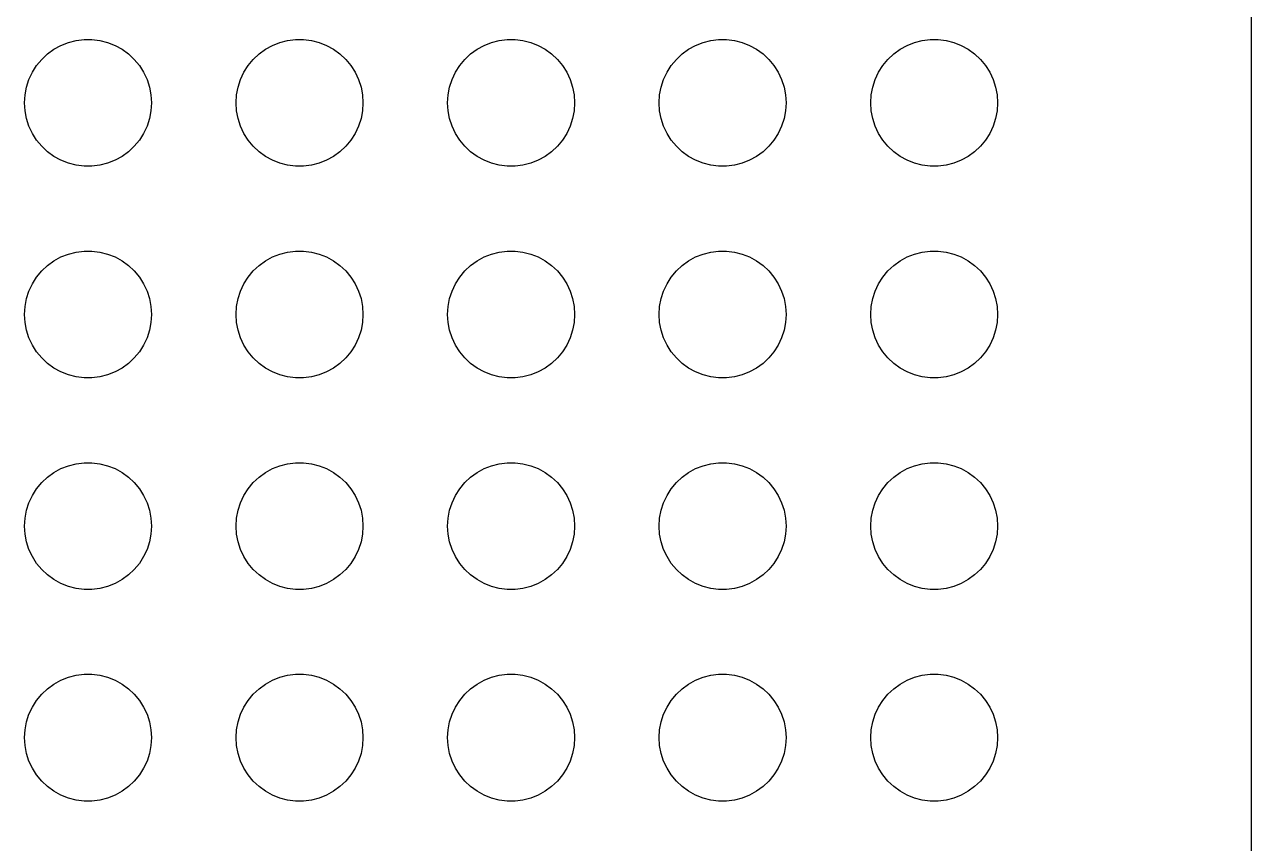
# Model space of a CAD drawing. Header units: metres. Extents: x -11 to 11, y -31 to 26.
# Drawn here: x -0.6 to 11, y -3 to 4.74 of the extents above; entities that cross this region are included whole.
import ezdxf

# ---------------------------------------------------------------- set-up
doc = ezdxf.new("R2010")
doc.units = ezdxf.units.M

msp = doc.modelspace()

# ---------------------------------------------------------------- linework, layer by layer
for p, q in [((11, -25), (11, 25)), ((-0.321487, 4.50659), (-0.255463, 4.54289)), ((-0.255463, 4.54289), (-0.18541, 4.57063)), ((-0.18541, 4.57063), (-0.112427, 4.58937)), ((-0.112427, 4.58937), (-0.037674, 4.59882)), ((-0.037674, 4.59882), (0.037674, 4.59882)), ((0.037674, 4.59882), (0.112427, 4.58937)), ((0.112427, 4.58937), (0.18541, 4.57063)), ((0.18541, 4.57063), (0.255463, 4.54289)), ((0.255463, 4.54289), (0.321487, 4.50659)), ((1.6785, 4.50659), (1.74452, 4.54289)), ((1.74452, 4.54289), (1.81458, 4.57063)), ((1.81458, 4.57063), (1.88756, 4.58937)), ((1.88756, 4.58937), (1.96231, 4.59882)), ((1.96231, 4.59882), (2.03767, 4.59882)), ((2.03767, 4.59882), (2.11243, 4.58937)), ((2.11243, 4.58937), (2.18541, 4.57063)), ((2.18541, 4.57063), (2.25546, 4.54289)), ((2.25546, 4.54289), (2.32149, 4.50659)), ((3.6785, 4.50659), (3.74452, 4.54289)), ((3.74452, 4.54289), (3.81458, 4.57063)), ((3.81458, 4.57063), (3.88756, 4.58937)), ((3.88756, 4.58937), (3.96231, 4.59882)), ((3.96231, 4.59882), (4.03767, 4.59882)), ((4.03767, 4.59882), (4.11243, 4.58937)), ((4.11243, 4.58937), (4.18541, 4.57063)), ((4.18541, 4.57063), (4.25546, 4.54289)), ((4.25546, 4.54289), (4.32149, 4.50659)), ((5.6785, 4.50659), (5.74452, 4.54289)), ((5.74452, 4.54289), (5.81458, 4.57063)), ((5.81458, 4.57063), (5.88756, 4.58937)), ((5.88756, 4.58937), (5.96231, 4.59882)), ((5.96231, 4.59882), (6.03767, 4.59882)), ((6.03767, 4.59882), (6.11243, 4.58937)), ((6.11243, 4.58937), (6.18541, 4.57063)), ((6.18541, 4.57063), (6.25546, 4.54289)), ((6.25546, 4.54289), (6.32149, 4.50659)), ((7.6785, 4.50659), (7.74452, 4.54289)), ((7.74452, 4.54289), (7.81458, 4.57063)), ((7.81458, 4.57063), (7.88756, 4.58937)), ((7.88756, 4.58937), (7.96231, 4.59882)), ((7.96231, 4.59882), (8.03767, 4.59882)), ((8.03767, 4.59882), (8.11243, 4.58937)), ((8.11243, 4.58937), (8.18541, 4.57063)), ((8.18541, 4.57063), (8.25546, 4.54289)), ((8.25546, 4.54289), (8.32149, 4.50659)), ((-0.485397, 4.35266), (-0.437378, 4.41072)), ((-0.437378, 4.41072), (-0.382446, 4.4623)), ((-0.382446, 4.4623), (-0.321487, 4.50659)), ((0.321487, 4.50659), (0.382446, 4.4623)), ((0.382446, 4.4623), (0.437378, 4.41072)), ((0.437378, 4.41072), (0.485397, 4.35266)), ((1.51459, 4.35266), (1.56261, 4.41072)), ((1.56261, 4.41072), (1.61754, 4.4623)), ((1.61754, 4.4623), (1.6785, 4.50659)), ((2.32149, 4.50659), (2.38245, 4.4623)), ((2.38245, 4.4623), (2.43738, 4.41072)), ((2.43738, 4.41072), (2.4854, 4.35266)), ((3.51459, 4.35266), (3.56261, 4.41072)), ((3.56261, 4.41072), (3.61754, 4.4623)), ((3.61754, 4.4623), (3.6785, 4.50659)), ((4.32149, 4.50659), (4.38245, 4.4623)), ((4.38245, 4.4623), (4.43738, 4.41072)), ((4.43738, 4.41072), (4.4854, 4.35266)), ((5.51459, 4.35266), (5.56261, 4.41072)), ((5.56261, 4.41072), (5.61754, 4.4623)), ((5.61754, 4.4623), (5.6785, 4.50659)), ((6.32149, 4.50659), (6.38245, 4.4623)), ((6.38245, 4.4623), (6.43738, 4.41072)), ((6.43738, 4.41072), (6.4854, 4.35266)), ((7.51459, 4.35266), (7.56261, 4.41072)), ((7.56261, 4.41072), (7.61754, 4.4623)), ((7.61754, 4.4623), (7.6785, 4.50659)), ((8.32149, 4.50659), (8.38245, 4.4623)), ((8.38245, 4.4623), (8.43738, 4.41072)), ((8.43738, 4.41072), (8.4854, 4.35266)), ((-0.525772, 4.28905), (-0.485397, 4.35266)), ((0.485397, 4.35266), (0.525772, 4.28905)), ((1.47421, 4.28905), (1.51459, 4.35266)), ((2.4854, 4.35266), (2.52577, 4.28905)), ((3.47421, 4.28905), (3.51459, 4.35266)), ((4.4854, 4.35266), (4.52577, 4.28905)), ((5.47421, 4.28905), (5.51459, 4.35266)), ((6.4854, 4.35266), (6.52577, 4.28905)), ((7.47421, 4.28905), (7.51459, 4.35266)), ((8.4854, 4.35266), (8.52577, 4.28905)), ((-0.581146, 4.1492), (-0.557861, 4.22087)), ((-0.557861, 4.22087), (-0.525772, 4.28905)), ((0.525772, 4.28905), (0.557861, 4.22087)), ((0.557861, 4.22087), (0.581146, 4.1492)), ((1.41884, 4.1492), (1.44212, 4.22087)), ((1.44212, 4.22087), (1.47421, 4.28905)), ((2.52577, 4.28905), (2.55786, 4.22087)), ((2.55786, 4.22087), (2.58115, 4.1492)), ((3.41884, 4.1492), (3.44212, 4.22087)), ((3.44212, 4.22087), (3.47421, 4.28905)), ((4.52577, 4.28905), (4.55786, 4.22087)), ((4.55786, 4.22087), (4.58115, 4.1492)), ((5.41884, 4.1492), (5.44212, 4.22087)), ((5.44212, 4.22087), (5.47421, 4.28905)), ((6.52577, 4.28905), (6.55786, 4.22087)), ((6.55786, 4.22087), (6.58115, 4.1492)), ((7.41884, 4.1492), (7.44212, 4.22087)), ((7.44212, 4.22087), (7.47421, 4.28905)), ((8.52577, 4.28905), (8.55786, 4.22087)), ((8.55786, 4.22087), (8.58115, 4.1492)), ((-0.599991, 4), (-0.595261, 4.0752)), ((-0.595261, 4.0752), (-0.581146, 4.1492)), ((0.581146, 4.1492), (0.595261, 4.0752)), ((0.595261, 4.0752), (0.599991, 4)), ((1.39999, 4), (1.40472, 4.0752)), ((1.40472, 4.0752), (1.41884, 4.1492)), ((2.58115, 4.1492), (2.59526, 4.0752)), ((2.59526, 4.0752), (2.59999, 4)), ((3.39999, 4), (3.40472, 4.0752)), ((3.40472, 4.0752), (3.41884, 4.1492)), ((4.58115, 4.1492), (4.59526, 4.0752)), ((4.59526, 4.0752), (4.59999, 4)), ((5.39999, 4), (5.40472, 4.0752)), ((5.40472, 4.0752), (5.41884, 4.1492)), ((6.58115, 4.1492), (6.59526, 4.0752)), ((6.59526, 4.0752), (6.59999, 4)), ((7.39999, 4), (7.40472, 4.0752)), ((7.40472, 4.0752), (7.41884, 4.1492)), ((8.58115, 4.1492), (8.59526, 4.0752)), ((8.59526, 4.0752), (8.59999, 4)), ((-0.595261, 3.92479), (-0.599991, 4)), ((0.599991, 4), (0.595261, 3.92479)), ((1.40472, 3.92479), (1.39999, 4)), ((2.59999, 4), (2.59526, 3.92479)), ((3.40472, 3.92479), (3.39999, 4)), ((4.59999, 4), (4.59526, 3.92479)), ((5.40472, 3.92479), (5.39999, 4)), ((6.59999, 4), (6.59526, 3.92479)), ((7.40472, 3.92479), (7.39999, 4)), ((8.59999, 4), (8.59526, 3.92479)), ((-0.581146, 3.85078), (-0.595261, 3.92479)), ((-0.557861, 3.77911), (-0.581146, 3.85078)), ((0.581146, 3.85078), (0.557861, 3.77911)), ((0.595261, 3.92479), (0.581146, 3.85078)), ((1.41884, 3.85078), (1.40472, 3.92479)), ((1.44212, 3.77911), (1.41884, 3.85078)), ((2.58115, 3.85078), (2.55786, 3.77911)), ((2.59526, 3.92479), (2.58115, 3.85078)), ((3.41884, 3.85078), (3.40472, 3.92479)), ((3.44212, 3.77911), (3.41884, 3.85078)), ((4.58115, 3.85078), (4.55786, 3.77911)), ((4.59526, 3.92479), (4.58115, 3.85078)), ((5.41884, 3.85078), (5.40472, 3.92479)), ((5.44212, 3.77911), (5.41884, 3.85078)), ((6.58115, 3.85078), (6.55786, 3.77911)), ((6.59526, 3.92479), (6.58115, 3.85078)), ((7.41884, 3.85078), (7.40472, 3.92479)), ((7.44212, 3.77911), (7.41884, 3.85078)), ((8.58115, 3.85078), (8.55786, 3.77911)), ((8.59526, 3.92479), (8.58115, 3.85078)), ((-0.525772, 3.71094), (-0.557861, 3.77911)), ((0.557861, 3.77911), (0.525772, 3.71094)), ((1.47421, 3.71094), (1.44212, 3.77911)), ((2.55786, 3.77911), (2.52577, 3.71094)), ((3.47421, 3.71094), (3.44212, 3.77911)), ((4.55786, 3.77911), (4.52577, 3.71094)), ((5.47421, 3.71094), (5.44212, 3.77911)), ((6.55786, 3.77911), (6.52577, 3.71094)), ((7.47421, 3.71094), (7.44212, 3.77911)), ((8.55786, 3.77911), (8.52577, 3.71094)), ((-0.485397, 3.64732), (-0.525772, 3.71094)), ((-0.437378, 3.58926), (-0.485397, 3.64732)), ((0.485397, 3.64732), (0.437378, 3.58926)), ((0.525772, 3.71094), (0.485397, 3.64732)), ((1.51459, 3.64732), (1.47421, 3.71094)), ((1.56261, 3.58926), (1.51459, 3.64732)), ((2.4854, 3.64732), (2.43738, 3.58926)), ((2.52577, 3.71094), (2.4854, 3.64732)), ((3.51459, 3.64732), (3.47421, 3.71094)), ((3.56261, 3.58926), (3.51459, 3.64732)), ((4.4854, 3.64732), (4.43738, 3.58926)), ((4.52577, 3.71094), (4.4854, 3.64732)), ((5.51459, 3.64732), (5.47421, 3.71094)), ((5.56261, 3.58926), (5.51459, 3.64732)), ((6.4854, 3.64732), (6.43738, 3.58926)), ((6.52577, 3.71094), (6.4854, 3.64732)), ((7.51459, 3.64732), (7.47421, 3.71094)), ((7.56261, 3.58926), (7.51459, 3.64732)), ((8.4854, 3.64732), (8.43738, 3.58926)), ((8.52577, 3.71094), (8.4854, 3.64732)), ((-0.382446, 3.53769), (-0.437378, 3.58926)), ((-0.321487, 3.49339), (-0.382446, 3.53769)), ((-0.255463, 3.45709), (-0.321487, 3.49339)), ((0.321487, 3.49339), (0.255463, 3.45709)), ((0.382446, 3.53769), (0.321487, 3.49339)), ((0.437378, 3.58926), (0.382446, 3.53769)), ((1.61754, 3.53769), (1.56261, 3.58926)), ((1.6785, 3.49339), (1.61754, 3.53769)), ((1.74452, 3.45709), (1.6785, 3.49339)), ((2.32149, 3.49339), (2.25546, 3.45709)), ((2.38245, 3.53769), (2.32149, 3.49339)), ((2.43738, 3.58926), (2.38245, 3.53769)), ((3.61754, 3.53769), (3.56261, 3.58926)), ((3.6785, 3.49339), (3.61754, 3.53769)), ((3.74452, 3.45709), (3.6785, 3.49339)), ((4.32149, 3.49339), (4.25546, 3.45709)), ((4.38245, 3.53769), (4.32149, 3.49339)), ((4.43738, 3.58926), (4.38245, 3.53769)), ((5.61754, 3.53769), (5.56261, 3.58926)), ((5.6785, 3.49339), (5.61754, 3.53769)), ((5.74452, 3.45709), (5.6785, 3.49339)), ((6.32149, 3.49339), (6.25546, 3.45709)), ((6.38245, 3.53769), (6.32149, 3.49339)), ((6.43738, 3.58926), (6.38245, 3.53769)), ((7.61754, 3.53769), (7.56261, 3.58926)), ((7.6785, 3.49339), (7.61754, 3.53769)), ((7.74452, 3.45709), (7.6785, 3.49339)), ((8.32149, 3.49339), (8.25546, 3.45709)), ((8.38245, 3.53769), (8.32149, 3.49339)), ((8.43738, 3.58926), (8.38245, 3.53769)), ((-0.18541, 3.42935), (-0.255463, 3.45709)), ((-0.112427, 3.41061), (-0.18541, 3.42935)), ((-0.037674, 3.40117), (-0.112427, 3.41061)), ((0.037674, 3.40117), (-0.037674, 3.40117)), ((0.112427, 3.41061), (0.037674, 3.40117)), ((0.18541, 3.42935), (0.112427, 3.41061)), ((0.255463, 3.45709), (0.18541, 3.42935)), ((1.81458, 3.42935), (1.74452, 3.45709)), ((1.88756, 3.41061), (1.81458, 3.42935)), ((1.96231, 3.40117), (1.88756, 3.41061)), ((2.03767, 3.40117), (1.96231, 3.40117)), ((2.11243, 3.41061), (2.03767, 3.40117)), ((2.18541, 3.42935), (2.11243, 3.41061)), ((2.25546, 3.45709), (2.18541, 3.42935)), ((3.81458, 3.42935), (3.74452, 3.45709)), ((3.88756, 3.41061), (3.81458, 3.42935)), ((3.96231, 3.40117), (3.88756, 3.41061)), ((4.03767, 3.40117), (3.96231, 3.40117)), ((4.11243, 3.41061), (4.03767, 3.40117)), ((4.18541, 3.42935), (4.11243, 3.41061)), ((4.25546, 3.45709), (4.18541, 3.42935)), ((5.81458, 3.42935), (5.74452, 3.45709)), ((5.88756, 3.41061), (5.81458, 3.42935)), ((5.96231, 3.40117), (5.88756, 3.41061)), ((6.03767, 3.40117), (5.96231, 3.40117)), ((6.11243, 3.41061), (6.03767, 3.40117)), ((6.18541, 3.42935), (6.11243, 3.41061)), ((6.25546, 3.45709), (6.18541, 3.42935)), ((7.81458, 3.42935), (7.74452, 3.45709)), ((7.88756, 3.41061), (7.81458, 3.42935)), ((7.96231, 3.40117), (7.88756, 3.41061)), ((8.03767, 3.40117), (7.96231, 3.40117)), ((8.11243, 3.41061), (8.03767, 3.40117)), ((8.18541, 3.42935), (8.11243, 3.41061)), ((8.25546, 3.45709), (8.18541, 3.42935)), ((-0.255463, 2.54289), (-0.18541, 2.57063)), ((-0.18541, 2.57063), (-0.112427, 2.58937)), ((-0.112427, 2.58937), (-0.037674, 2.59882)), ((-0.037674, 2.59882), (0.037674, 2.59882)), ((0.037674, 2.59882), (0.112427, 2.58937)), ((0.112427, 2.58937), (0.18541, 2.57063)), ((0.18541, 2.57063), (0.255463, 2.54289)), ((1.74452, 2.54289), (1.81458, 2.57063)), ((1.81458, 2.57063), (1.88756, 2.58937)), ((1.88756, 2.58937), (1.96231, 2.59882)), ((1.96231, 2.59882), (2.03767, 2.59882)), ((2.03767, 2.59882), (2.11243, 2.58937)), ((2.11243, 2.58937), (2.18541, 2.57063)), ((2.18541, 2.57063), (2.25546, 2.54289)), ((3.74452, 2.54289), (3.81458, 2.57063)), ((3.81458, 2.57063), (3.88756, 2.58937)), ((3.88756, 2.58937), (3.96231, 2.59882)), ((3.96231, 2.59882), (4.03767, 2.59882)), ((4.03767, 2.59882), (4.11243, 2.58937)), ((4.11243, 2.58937), (4.18541, 2.57063)), ((4.18541, 2.57063), (4.25546, 2.54289)), ((5.74452, 2.54289), (5.81458, 2.57063)), ((5.81458, 2.57063), (5.88756, 2.58937)), ((5.88756, 2.58937), (5.96231, 2.59882)), ((5.96231, 2.59882), (6.03767, 2.59882)), ((6.03767, 2.59882), (6.11243, 2.58937)), ((6.11243, 2.58937), (6.18541, 2.57063)), ((6.18541, 2.57063), (6.25546, 2.54289)), ((7.74452, 2.54289), (7.81458, 2.57063)), ((7.81458, 2.57063), (7.88756, 2.58937)), ((7.88756, 2.58937), (7.96231, 2.59882)), ((7.96231, 2.59882), (8.03767, 2.59882)), ((8.03767, 2.59882), (8.11243, 2.58937)), ((8.11243, 2.58937), (8.18541, 2.57063)), ((8.18541, 2.57063), (8.25546, 2.54289)), ((-0.437378, 2.41072), (-0.382446, 2.4623)), ((-0.382446, 2.4623), (-0.321487, 2.50659)), ((-0.321487, 2.50659), (-0.255463, 2.54289)), ((0.255463, 2.54289), (0.321487, 2.50659)), ((0.321487, 2.50659), (0.382446, 2.4623)), ((0.382446, 2.4623), (0.437378, 2.41072)), ((1.56261, 2.41072), (1.61754, 2.4623)), ((1.61754, 2.4623), (1.6785, 2.50659)), ((1.6785, 2.50659), (1.74452, 2.54289)), ((2.25546, 2.54289), (2.32149, 2.50659)), ((2.32149, 2.50659), (2.38245, 2.4623)), ((2.38245, 2.4623), (2.43738, 2.41072)), ((3.56261, 2.41072), (3.61754, 2.4623)), ((3.61754, 2.4623), (3.6785, 2.50659)), ((3.6785, 2.50659), (3.74452, 2.54289)), ((4.25546, 2.54289), (4.32149, 2.50659)), ((4.32149, 2.50659), (4.38245, 2.4623)), ((4.38245, 2.4623), (4.43738, 2.41072)), ((5.56261, 2.41072), (5.61754, 2.4623)), ((5.61754, 2.4623), (5.6785, 2.50659)), ((5.6785, 2.50659), (5.74452, 2.54289)), ((6.25546, 2.54289), (6.32149, 2.50659)), ((6.32149, 2.50659), (6.38245, 2.4623)), ((6.38245, 2.4623), (6.43738, 2.41072)), ((7.56261, 2.41072), (7.61754, 2.4623)), ((7.61754, 2.4623), (7.6785, 2.50659)), ((7.6785, 2.50659), (7.74452, 2.54289)), ((8.25546, 2.54289), (8.32149, 2.50659)), ((8.32149, 2.50659), (8.38245, 2.4623)), ((8.38245, 2.4623), (8.43738, 2.41072)), ((-0.525772, 2.28905), (-0.485397, 2.35266)), ((-0.485397, 2.35266), (-0.437378, 2.41072)), ((0.437378, 2.41072), (0.485397, 2.35266)), ((0.485397, 2.35266), (0.525772, 2.28905)), ((1.47421, 2.28905), (1.51459, 2.35266)), ((1.51459, 2.35266), (1.56261, 2.41072)), ((2.43738, 2.41072), (2.4854, 2.35266)), ((2.4854, 2.35266), (2.52577, 2.28905)), ((3.47421, 2.28905), (3.51459, 2.35266)), ((3.51459, 2.35266), (3.56261, 2.41072)), ((4.43738, 2.41072), (4.4854, 2.35266)), ((4.4854, 2.35266), (4.52577, 2.28905)), ((5.47421, 2.28905), (5.51459, 2.35266)), ((5.51459, 2.35266), (5.56261, 2.41072)), ((6.43738, 2.41072), (6.4854, 2.35266)), ((6.4854, 2.35266), (6.52577, 2.28905)), ((7.47421, 2.28905), (7.51459, 2.35266)), ((7.51459, 2.35266), (7.56261, 2.41072)), ((8.43738, 2.41072), (8.4854, 2.35266)), ((8.4854, 2.35266), (8.52577, 2.28905)), ((-0.581146, 2.1492), (-0.557861, 2.22087)), ((-0.557861, 2.22087), (-0.525772, 2.28905)), ((0.525772, 2.28905), (0.557861, 2.22087)), ((0.557861, 2.22087), (0.581146, 2.1492)), ((1.41884, 2.1492), (1.44212, 2.22087)), ((1.44212, 2.22087), (1.47421, 2.28905)), ((2.52577, 2.28905), (2.55786, 2.22087)), ((2.55786, 2.22087), (2.58115, 2.1492)), ((3.41884, 2.1492), (3.44212, 2.22087)), ((3.44212, 2.22087), (3.47421, 2.28905)), ((4.52577, 2.28905), (4.55786, 2.22087)), ((4.55786, 2.22087), (4.58115, 2.1492)), ((5.41884, 2.1492), (5.44212, 2.22087)), ((5.44212, 2.22087), (5.47421, 2.28905)), ((6.52577, 2.28905), (6.55786, 2.22087)), ((6.55786, 2.22087), (6.58115, 2.1492)), ((7.41884, 2.1492), (7.44212, 2.22087)), ((7.44212, 2.22087), (7.47421, 2.28905)), ((8.52577, 2.28905), (8.55786, 2.22087)), ((8.55786, 2.22087), (8.58115, 2.1492)), ((-0.595261, 2.0752), (-0.581146, 2.1492)), ((0.581146, 2.1492), (0.595261, 2.0752)), ((1.40472, 2.0752), (1.41884, 2.1492)), ((2.58115, 2.1492), (2.59526, 2.0752)), ((3.40472, 2.0752), (3.41884, 2.1492)), ((4.58115, 2.1492), (4.59526, 2.0752)), ((5.40472, 2.0752), (5.41884, 2.1492)), ((6.58115, 2.1492), (6.59526, 2.0752)), ((7.40472, 2.0752), (7.41884, 2.1492)), ((8.58115, 2.1492), (8.59526, 2.0752)), ((-0.599991, 2), (-0.595261, 2.0752)), ((-0.595261, 1.92479), (-0.599991, 2)), ((0.595261, 2.0752), (0.599991, 2)), ((0.599991, 2), (0.595261, 1.92479)), ((1.39999, 2), (1.40472, 2.0752)), ((1.40472, 1.92479), (1.39999, 2)), ((2.59526, 2.0752), (2.59999, 2)), ((2.59999, 2), (2.59526, 1.92479)), ((3.39999, 2), (3.40472, 2.0752)), ((3.40472, 1.92479), (3.39999, 2)), ((4.59526, 2.0752), (4.59999, 2)), ((4.59999, 2), (4.59526, 1.92479)), ((5.39999, 2), (5.40472, 2.0752)), ((5.40472, 1.92479), (5.39999, 2)), ((6.59526, 2.0752), (6.59999, 2)), ((6.59999, 2), (6.59526, 1.92479)), ((7.39999, 2), (7.40472, 2.0752)), ((7.40472, 1.92479), (7.39999, 2)), ((8.59526, 2.0752), (8.59999, 2)), ((8.59999, 2), (8.59526, 1.92479)), ((-0.581146, 1.85078), (-0.595261, 1.92479)), ((0.595261, 1.92479), (0.581146, 1.85078)), ((1.41884, 1.85078), (1.40472, 1.92479)), ((2.59526, 1.92479), (2.58115, 1.85078)), ((3.41884, 1.85078), (3.40472, 1.92479)), ((4.59526, 1.92479), (4.58115, 1.85078)), ((5.41884, 1.85078), (5.40472, 1.92479)), ((6.59526, 1.92479), (6.58115, 1.85078)), ((7.41884, 1.85078), (7.40472, 1.92479)), ((8.59526, 1.92479), (8.58115, 1.85078)), ((-0.557861, 1.77911), (-0.581146, 1.85078)), ((-0.525772, 1.71094), (-0.557861, 1.77911)), ((0.557861, 1.77911), (0.525772, 1.71094)), ((0.581146, 1.85078), (0.557861, 1.77911)), ((1.44212, 1.77911), (1.41884, 1.85078)), ((1.47421, 1.71094), (1.44212, 1.77911)), ((2.55786, 1.77911), (2.52577, 1.71094)), ((2.58115, 1.85078), (2.55786, 1.77911)), ((3.44212, 1.77911), (3.41884, 1.85078)), ((3.47421, 1.71094), (3.44212, 1.77911)), ((4.55786, 1.77911), (4.52577, 1.71094)), ((4.58115, 1.85078), (4.55786, 1.77911)), ((5.44212, 1.77911), (5.41884, 1.85078)), ((5.47421, 1.71094), (5.44212, 1.77911)), ((6.55786, 1.77911), (6.52577, 1.71094)), ((6.58115, 1.85078), (6.55786, 1.77911)), ((7.44212, 1.77911), (7.41884, 1.85078)), ((7.47421, 1.71094), (7.44212, 1.77911)), ((8.55786, 1.77911), (8.52577, 1.71094)), ((8.58115, 1.85078), (8.55786, 1.77911)), ((-0.485397, 1.64732), (-0.525772, 1.71094)), ((-0.437378, 1.58926), (-0.485397, 1.64732)), ((0.485397, 1.64732), (0.437378, 1.58926)), ((0.525772, 1.71094), (0.485397, 1.64732)), ((1.51459, 1.64732), (1.47421, 1.71094)), ((1.56261, 1.58926), (1.51459, 1.64732)), ((2.4854, 1.64732), (2.43738, 1.58926)), ((2.52577, 1.71094), (2.4854, 1.64732)), ((3.51459, 1.64732), (3.47421, 1.71094)), ((3.56261, 1.58926), (3.51459, 1.64732)), ((4.4854, 1.64732), (4.43738, 1.58926)), ((4.52577, 1.71094), (4.4854, 1.64732)), ((5.51459, 1.64732), (5.47421, 1.71094)), ((5.56261, 1.58926), (5.51459, 1.64732)), ((6.4854, 1.64732), (6.43738, 1.58926)), ((6.52577, 1.71094), (6.4854, 1.64732)), ((7.51459, 1.64732), (7.47421, 1.71094)), ((7.56261, 1.58926), (7.51459, 1.64732)), ((8.4854, 1.64732), (8.43738, 1.58926)), ((8.52577, 1.71094), (8.4854, 1.64732)), ((-0.382446, 1.53769), (-0.437378, 1.58926)), ((-0.321487, 1.49339), (-0.382446, 1.53769)), ((0.382446, 1.53769), (0.321487, 1.49339)), ((0.437378, 1.58926), (0.382446, 1.53769)), ((1.61754, 1.53769), (1.56261, 1.58926)), ((1.6785, 1.49339), (1.61754, 1.53769)), ((2.38245, 1.53769), (2.32149, 1.49339)), ((2.43738, 1.58926), (2.38245, 1.53769)), ((3.61754, 1.53769), (3.56261, 1.58926)), ((3.6785, 1.49339), (3.61754, 1.53769)), ((4.38245, 1.53769), (4.32149, 1.49339)), ((4.43738, 1.58926), (4.38245, 1.53769)), ((5.61754, 1.53769), (5.56261, 1.58926)), ((5.6785, 1.49339), (5.61754, 1.53769)), ((6.38245, 1.53769), (6.32149, 1.49339)), ((6.43738, 1.58926), (6.38245, 1.53769)), ((7.61754, 1.53769), (7.56261, 1.58926)), ((7.6785, 1.49339), (7.61754, 1.53769)), ((8.38245, 1.53769), (8.32149, 1.49339)), ((8.43738, 1.58926), (8.38245, 1.53769)), ((-0.255463, 1.45709), (-0.321487, 1.49339)), ((-0.18541, 1.42935), (-0.255463, 1.45709)), ((-0.112427, 1.41061), (-0.18541, 1.42935)), ((-0.037674, 1.40117), (-0.112427, 1.41061)), ((0.037674, 1.40117), (-0.037674, 1.40117)), ((0.112427, 1.41061), (0.037674, 1.40117)), ((0.18541, 1.42935), (0.112427, 1.41061)), ((0.255463, 1.45709), (0.18541, 1.42935)), ((0.321487, 1.49339), (0.255463, 1.45709)), ((1.74452, 1.45709), (1.6785, 1.49339)), ((1.81458, 1.42935), (1.74452, 1.45709)), ((1.88756, 1.41061), (1.81458, 1.42935)), ((1.96231, 1.40117), (1.88756, 1.41061)), ((2.03767, 1.40117), (1.96231, 1.40117)), ((2.11243, 1.41061), (2.03767, 1.40117)), ((2.18541, 1.42935), (2.11243, 1.41061)), ((2.25546, 1.45709), (2.18541, 1.42935)), ((2.32149, 1.49339), (2.25546, 1.45709)), ((3.74452, 1.45709), (3.6785, 1.49339)), ((3.81458, 1.42935), (3.74452, 1.45709)), ((3.88756, 1.41061), (3.81458, 1.42935)), ((3.96231, 1.40117), (3.88756, 1.41061)), ((4.03767, 1.40117), (3.96231, 1.40117)), ((4.11243, 1.41061), (4.03767, 1.40117)), ((4.18541, 1.42935), (4.11243, 1.41061)), ((4.25546, 1.45709), (4.18541, 1.42935)), ((4.32149, 1.49339), (4.25546, 1.45709)), ((5.74452, 1.45709), (5.6785, 1.49339)), ((5.81458, 1.42935), (5.74452, 1.45709)), ((5.88756, 1.41061), (5.81458, 1.42935)), ((5.96231, 1.40117), (5.88756, 1.41061)), ((6.03767, 1.40117), (5.96231, 1.40117)), ((6.11243, 1.41061), (6.03767, 1.40117)), ((6.18541, 1.42935), (6.11243, 1.41061)), ((6.25546, 1.45709), (6.18541, 1.42935)), ((6.32149, 1.49339), (6.25546, 1.45709)), ((7.74452, 1.45709), (7.6785, 1.49339)), ((7.81458, 1.42935), (7.74452, 1.45709)), ((7.88756, 1.41061), (7.81458, 1.42935)), ((7.96231, 1.40117), (7.88756, 1.41061)), ((8.03767, 1.40117), (7.96231, 1.40117)), ((8.11243, 1.41061), (8.03767, 1.40117)), ((8.18541, 1.42935), (8.11243, 1.41061)), ((8.25546, 1.45709), (8.18541, 1.42935)), ((8.32149, 1.49339), (8.25546, 1.45709)), ((-0.18541, 0.570633), (-0.112427, 0.589371)), ((-0.112427, 0.589371), (-0.037674, 0.598816)), ((-0.037674, 0.598816), (0.037674, 0.598816)), ((0.037674, 0.598816), (0.112427, 0.589371)), ((0.112427, 0.589371), (0.18541, 0.570633)), ((1.81458, 0.570633), (1.88756, 0.589371)), ((1.88756, 0.589371), (1.96231, 0.598816)), ((1.96231, 0.598816), (2.03767, 0.598816)), ((2.03767, 0.598816), (2.11243, 0.589371)), ((2.11243, 0.589371), (2.18541, 0.570633)), ((3.81458, 0.570633), (3.88756, 0.589371)), ((3.88756, 0.589371), (3.96231, 0.598816)), ((3.96231, 0.598816), (4.03767, 0.598816)), ((4.03767, 0.598816), (4.11243, 0.589371)), ((4.11243, 0.589371), (4.18541, 0.570633)), ((5.81458, 0.570633), (5.88756, 0.589371)), ((5.88756, 0.589371), (5.96231, 0.598816)), ((5.96231, 0.598816), (6.03767, 0.598816)), ((6.03767, 0.598816), (6.11243, 0.589371)), ((6.11243, 0.589371), (6.18541, 0.570633)), ((7.81458, 0.570633), (7.88756, 0.589371)), ((7.88756, 0.589371), (7.96231, 0.598816)), ((7.96231, 0.598816), (8.03767, 0.598816)), ((8.03767, 0.598816), (8.11243, 0.589371)), ((8.11243, 0.589371), (8.18541, 0.570633)), ((-0.382446, 0.462296), (-0.321487, 0.506592)), ((-0.321487, 0.506592), (-0.255463, 0.542892)), ((-0.255463, 0.542892), (-0.18541, 0.570633)), ((0.18541, 0.570633), (0.255463, 0.542892)), ((0.255463, 0.542892), (0.321487, 0.506592)), ((0.321487, 0.506592), (0.382446, 0.462296)), ((1.61754, 0.462296), (1.6785, 0.506592)), ((1.6785, 0.506592), (1.74452, 0.542892)), ((1.74452, 0.542892), (1.81458, 0.570633)), ((2.18541, 0.570633), (2.25546, 0.542892)), ((2.25546, 0.542892), (2.32149, 0.506592)), ((2.32149, 0.506592), (2.38245, 0.462296)), ((3.61754, 0.462296), (3.6785, 0.506592)), ((3.6785, 0.506592), (3.74452, 0.542892)), ((3.74452, 0.542892), (3.81458, 0.570633)), ((4.18541, 0.570633), (4.25546, 0.542892)), ((4.25546, 0.542892), (4.32149, 0.506592)), ((4.32149, 0.506592), (4.38245, 0.462296)), ((5.61754, 0.462296), (5.6785, 0.506592)), ((5.6785, 0.506592), (5.74452, 0.542892)), ((5.74452, 0.542892), (5.81458, 0.570633)), ((6.18541, 0.570633), (6.25546, 0.542892)), ((6.25546, 0.542892), (6.32149, 0.506592)), ((6.32149, 0.506592), (6.38245, 0.462296)), ((7.61754, 0.462296), (7.6785, 0.506592)), ((7.6785, 0.506592), (7.74452, 0.542892)), ((7.74452, 0.542892), (7.81458, 0.570633)), ((8.18541, 0.570633), (8.25546, 0.542892)), ((8.25546, 0.542892), (8.32149, 0.506592)), ((8.32149, 0.506592), (8.38245, 0.462296)), ((-0.525772, 0.289047), (-0.485397, 0.352661)), ((-0.485397, 0.352661), (-0.437378, 0.410721)), ((-0.437378, 0.410721), (-0.382446, 0.462296)), ((0.382446, 0.462296), (0.437378, 0.410721)), ((0.437378, 0.410721), (0.485397, 0.352661)), ((0.485397, 0.352661), (0.525772, 0.289047)), ((1.47421, 0.289047), (1.51459, 0.352661)), ((1.51459, 0.352661), (1.56261, 0.410721)), ((1.56261, 0.410721), (1.61754, 0.462296)), ((2.38245, 0.462296), (2.43738, 0.410721)), ((2.43738, 0.410721), (2.4854, 0.352661)), ((2.4854, 0.352661), (2.52577, 0.289047)), ((3.47421, 0.289047), (3.51459, 0.352661)), ((3.51459, 0.352661), (3.56261, 0.410721)), ((3.56261, 0.410721), (3.61754, 0.462296)), ((4.38245, 0.462296), (4.43738, 0.410721)), ((4.43738, 0.410721), (4.4854, 0.352661)), ((4.4854, 0.352661), (4.52577, 0.289047)), ((5.47421, 0.289047), (5.51459, 0.352661)), ((5.51459, 0.352661), (5.56261, 0.410721)), ((5.56261, 0.410721), (5.61754, 0.462296)), ((6.38245, 0.462296), (6.43738, 0.410721)), ((6.43738, 0.410721), (6.4854, 0.352661)), ((6.4854, 0.352661), (6.52577, 0.289047)), ((7.47421, 0.289047), (7.51459, 0.352661)), ((7.51459, 0.352661), (7.56261, 0.410721)), ((7.56261, 0.410721), (7.61754, 0.462296)), ((8.38245, 0.462296), (8.43738, 0.410721)), ((8.43738, 0.410721), (8.4854, 0.352661)), ((8.4854, 0.352661), (8.52577, 0.289047)), ((-0.557861, 0.220871), (-0.525772, 0.289047)), ((0.525772, 0.289047), (0.557861, 0.220871)), ((1.44212, 0.220871), (1.47421, 0.289047)), ((2.52577, 0.289047), (2.55786, 0.220871)), ((3.44212, 0.220871), (3.47421, 0.289047)), ((4.52577, 0.289047), (4.55786, 0.220871)), ((5.44212, 0.220871), (5.47421, 0.289047)), ((6.52577, 0.289047), (6.55786, 0.220871)), ((7.44212, 0.220871), (7.47421, 0.289047)), ((8.52577, 0.289047), (8.55786, 0.220871)), ((-0.595261, 0.075195), (-0.581146, 0.1492)), ((-0.581146, 0.1492), (-0.557861, 0.220871)), ((0.557861, 0.220871), (0.581146, 0.1492)), ((0.581146, 0.1492), (0.595261, 0.075195)), ((1.40472, 0.075195), (1.41884, 0.1492)), ((1.41884, 0.1492), (1.44212, 0.220871)), ((2.55786, 0.220871), (2.58115, 0.1492)), ((2.58115, 0.1492), (2.59526, 0.075195)), ((3.40472, 0.075195), (3.41884, 0.1492)), ((3.41884, 0.1492), (3.44212, 0.220871)), ((4.55786, 0.220871), (4.58115, 0.1492)), ((4.58115, 0.1492), (4.59526, 0.075195)), ((5.40472, 0.075195), (5.41884, 0.1492)), ((5.41884, 0.1492), (5.44212, 0.220871)), ((6.55786, 0.220871), (6.58115, 0.1492)), ((6.58115, 0.1492), (6.59526, 0.075195)), ((7.40472, 0.075195), (7.41884, 0.1492)), ((7.41884, 0.1492), (7.44212, 0.220871)), ((8.55786, 0.220871), (8.58115, 0.1492)), ((8.58115, 0.1492), (8.59526, 0.075195)), ((-0.599991, 0), (-0.595261, 0.075195)), ((-0.595261, -0.075195), (-0.599991, 0)), ((0.595261, 0.075195), (0.599991, 0)), ((0.599991, 0), (0.595261, -0.075195)), ((1.39999, 0), (1.40472, 0.075195)), ((1.40472, -0.075195), (1.39999, 0)), ((2.59526, 0.075195), (2.59999, 0)), ((2.59999, 0), (2.59526, -0.075195)), ((3.39999, 0), (3.40472, 0.075195)), ((3.40472, -0.075195), (3.39999, 0)), ((4.59526, 0.075195), (4.59999, 0)), ((4.59999, 0), (4.59526, -0.075195)), ((5.39999, 0), (5.40472, 0.075195)), ((5.40472, -0.075195), (5.39999, 0)), ((6.59526, 0.075195), (6.59999, 0)), ((6.59999, 0), (6.59526, -0.075195)), ((7.39999, 0), (7.40472, 0.075195)), ((7.40472, -0.075195), (7.39999, 0)), ((8.59526, 0.075195), (8.59999, 0)), ((8.59999, 0), (8.59526, -0.075195)), ((-0.581146, -0.1492), (-0.595261, -0.075195)), ((0.595261, -0.075195), (0.581146, -0.1492)), ((1.41884, -0.1492), (1.40472, -0.075195)), ((2.59526, -0.075195), (2.58115, -0.1492)), ((3.41884, -0.1492), (3.40472, -0.075195)), ((4.59526, -0.075195), (4.58115, -0.1492)), ((5.41884, -0.1492), (5.40472, -0.075195)), ((6.59526, -0.075195), (6.58115, -0.1492)), ((7.41884, -0.1492), (7.40472, -0.075195)), ((8.59526, -0.075195), (8.58115, -0.1492)), ((-0.557861, -0.220871), (-0.581146, -0.1492)), ((-0.525772, -0.289047), (-0.557861, -0.220871)), ((0.557861, -0.220871), (0.525772, -0.289047)), ((0.581146, -0.1492), (0.557861, -0.220871)), ((1.44212, -0.220871), (1.41884, -0.1492)), ((1.47421, -0.289047), (1.44212, -0.220871)), ((2.55786, -0.220871), (2.52577, -0.289047)), ((2.58115, -0.1492), (2.55786, -0.220871)), ((3.44212, -0.220871), (3.41884, -0.1492)), ((3.47421, -0.289047), (3.44212, -0.220871)), ((4.55786, -0.220871), (4.52577, -0.289047)), ((4.58115, -0.1492), (4.55786, -0.220871)), ((5.44212, -0.220871), (5.41884, -0.1492)), ((5.47421, -0.289047), (5.44212, -0.220871)), ((6.55786, -0.220871), (6.52577, -0.289047)), ((6.58115, -0.1492), (6.55786, -0.220871)), ((7.44212, -0.220871), (7.41884, -0.1492)), ((7.47421, -0.289047), (7.44212, -0.220871)), ((8.55786, -0.220871), (8.52577, -0.289047)), ((8.58115, -0.1492), (8.55786, -0.220871)), ((-0.485397, -0.352661), (-0.525772, -0.289047)), ((0.525772, -0.289047), (0.485397, -0.352661)), ((1.51459, -0.352661), (1.47421, -0.289047)), ((2.52577, -0.289047), (2.4854, -0.352661)), ((3.51459, -0.352661), (3.47421, -0.289047)), ((4.52577, -0.289047), (4.4854, -0.352661)), ((5.51459, -0.352661), (5.47421, -0.289047)), ((6.52577, -0.289047), (6.4854, -0.352661)), ((7.51459, -0.352661), (7.47421, -0.289047)), ((8.52577, -0.289047), (8.4854, -0.352661)), ((-0.437378, -0.410721), (-0.485397, -0.352661)), ((-0.382446, -0.462296), (-0.437378, -0.410721)), ((-0.321487, -0.506592), (-0.382446, -0.462296)), ((0.382446, -0.462296), (0.321487, -0.506592)), ((0.437378, -0.410721), (0.382446, -0.462296)), ((0.485397, -0.352661), (0.437378, -0.410721)), ((1.56261, -0.410721), (1.51459, -0.352661)), ((1.61754, -0.462296), (1.56261, -0.410721)), ((1.6785, -0.506592), (1.61754, -0.462296)), ((2.38245, -0.462296), (2.32149, -0.506592)), ((2.43738, -0.410721), (2.38245, -0.462296)), ((2.4854, -0.352661), (2.43738, -0.410721)), ((3.56261, -0.410721), (3.51459, -0.352661)), ((3.61754, -0.462296), (3.56261, -0.410721)), ((3.6785, -0.506592), (3.61754, -0.462296)), ((4.38245, -0.462296), (4.32149, -0.506592)), ((4.43738, -0.410721), (4.38245, -0.462296)), ((4.4854, -0.352661), (4.43738, -0.410721)), ((5.56261, -0.410721), (5.51459, -0.352661)), ((5.61754, -0.462296), (5.56261, -0.410721)), ((5.6785, -0.506592), (5.61754, -0.462296)), ((6.38245, -0.462296), (6.32149, -0.506592)), ((6.43738, -0.410721), (6.38245, -0.462296)), ((6.4854, -0.352661), (6.43738, -0.410721)), ((7.56261, -0.410721), (7.51459, -0.352661)), ((7.61754, -0.462296), (7.56261, -0.410721)), ((7.6785, -0.506592), (7.61754, -0.462296)), ((8.38245, -0.462296), (8.32149, -0.506592)), ((8.43738, -0.410721), (8.38245, -0.462296)), ((8.4854, -0.352661), (8.43738, -0.410721)), ((-0.255463, -0.542892), (-0.321487, -0.506592)), ((-0.18541, -0.570633), (-0.255463, -0.542892)), ((-0.112427, -0.589371), (-0.18541, -0.570633)), ((0.18541, -0.570633), (0.112427, -0.589371)), ((0.255463, -0.542892), (0.18541, -0.570633)), ((0.321487, -0.506592), (0.255463, -0.542892)), ((1.74452, -0.542892), (1.6785, -0.506592)), ((1.81458, -0.570633), (1.74452, -0.542892)), ((1.88756, -0.589371), (1.81458, -0.570633)), ((2.18541, -0.570633), (2.11243, -0.589371)), ((2.25546, -0.542892), (2.18541, -0.570633)), ((2.32149, -0.506592), (2.25546, -0.542892)), ((3.74452, -0.542892), (3.6785, -0.506592)), ((3.81458, -0.570633), (3.74452, -0.542892)), ((3.88756, -0.589371), (3.81458, -0.570633)), ((4.18541, -0.570633), (4.11243, -0.589371)), ((4.25546, -0.542892), (4.18541, -0.570633)), ((4.32149, -0.506592), (4.25546, -0.542892)), ((5.74452, -0.542892), (5.6785, -0.506592)), ((5.81458, -0.570633), (5.74452, -0.542892)), ((5.88756, -0.589371), (5.81458, -0.570633)), ((6.18541, -0.570633), (6.11243, -0.589371)), ((6.25546, -0.542892), (6.18541, -0.570633)), ((6.32149, -0.506592), (6.25546, -0.542892)), ((7.74452, -0.542892), (7.6785, -0.506592)), ((7.81458, -0.570633), (7.74452, -0.542892)), ((7.88756, -0.589371), (7.81458, -0.570633)), ((8.18541, -0.570633), (8.11243, -0.589371)), ((8.25546, -0.542892), (8.18541, -0.570633)), ((8.32149, -0.506592), (8.25546, -0.542892)), ((-0.037674, -0.598816), (-0.112427, -0.589371)), ((0.037674, -0.598816), (-0.037674, -0.598816)), ((0.112427, -0.589371), (0.037674, -0.598816)), ((1.96231, -0.598816), (1.88756, -0.589371)), ((2.03767, -0.598816), (1.96231, -0.598816)), ((2.11243, -0.589371), (2.03767, -0.598816)), ((3.96231, -0.598816), (3.88756, -0.589371)), ((4.03767, -0.598816), (3.96231, -0.598816)), ((4.11243, -0.589371), (4.03767, -0.598816)), ((5.96231, -0.598816), (5.88756, -0.589371)), ((6.03767, -0.598816), (5.96231, -0.598816)), ((6.11243, -0.589371), (6.03767, -0.598816)), ((7.96231, -0.598816), (7.88756, -0.589371)), ((8.03767, -0.598816), (7.96231, -0.598816)), ((8.11243, -0.589371), (8.03767, -0.598816)), ((-0.382446, -1.53769), (-0.321487, -1.49339)), ((-0.321487, -1.49339), (-0.255463, -1.45709)), ((-0.255463, -1.45709), (-0.18541, -1.42935)), ((-0.18541, -1.42935), (-0.112427, -1.41061)), ((-0.112427, -1.41061), (-0.037674, -1.40117)), ((-0.037674, -1.40117), (0.037674, -1.40117)), ((0.037674, -1.40117), (0.112427, -1.41061)), ((0.112427, -1.41061), (0.18541, -1.42935)), ((0.18541, -1.42935), (0.255463, -1.45709)), ((0.255463, -1.45709), (0.321487, -1.49339)), ((0.321487, -1.49339), (0.382446, -1.53769)), ((1.61754, -1.53769), (1.6785, -1.49339)), ((1.6785, -1.49339), (1.74452, -1.45709)), ((1.74452, -1.45709), (1.81458, -1.42935)), ((1.81458, -1.42935), (1.88756, -1.41061)), ((1.88756, -1.41061), (1.96231, -1.40117)), ((1.96231, -1.40117), (2.03767, -1.40117)), ((2.03767, -1.40117), (2.11243, -1.41061)), ((2.11243, -1.41061), (2.18541, -1.42935)), ((2.18541, -1.42935), (2.25546, -1.45709)), ((2.25546, -1.45709), (2.32149, -1.49339)), ((2.32149, -1.49339), (2.38245, -1.53769)), ((3.61754, -1.53769), (3.6785, -1.49339)), ((3.6785, -1.49339), (3.74452, -1.45709)), ((3.74452, -1.45709), (3.81458, -1.42935)), ((3.81458, -1.42935), (3.88756, -1.41061)), ((3.88756, -1.41061), (3.96231, -1.40117)), ((3.96231, -1.40117), (4.03767, -1.40117)), ((4.03767, -1.40117), (4.11243, -1.41061)), ((4.11243, -1.41061), (4.18541, -1.42935)), ((4.18541, -1.42935), (4.25546, -1.45709)), ((4.25546, -1.45709), (4.32149, -1.49339)), ((4.32149, -1.49339), (4.38245, -1.53769)), ((5.61754, -1.53769), (5.6785, -1.49339)), ((5.6785, -1.49339), (5.74452, -1.45709)), ((5.74452, -1.45709), (5.81458, -1.42935)), ((5.81458, -1.42935), (5.88756, -1.41061)), ((5.88756, -1.41061), (5.96231, -1.40117)), ((5.96231, -1.40117), (6.03767, -1.40117)), ((6.03767, -1.40117), (6.11243, -1.41061)), ((6.11243, -1.41061), (6.18541, -1.42935)), ((6.18541, -1.42935), (6.25546, -1.45709)), ((6.25546, -1.45709), (6.32149, -1.49339)), ((6.32149, -1.49339), (6.38245, -1.53769)), ((7.61754, -1.53769), (7.6785, -1.49339)), ((7.6785, -1.49339), (7.74452, -1.45709)), ((7.74452, -1.45709), (7.81458, -1.42935)), ((7.81458, -1.42935), (7.88756, -1.41061)), ((7.88756, -1.41061), (7.96231, -1.40117)), ((7.96231, -1.40117), (8.03767, -1.40117)), ((8.03767, -1.40117), (8.11243, -1.41061)), ((8.11243, -1.41061), (8.18541, -1.42935)), ((8.18541, -1.42935), (8.25546, -1.45709)), ((8.25546, -1.45709), (8.32149, -1.49339)), ((8.32149, -1.49339), (8.38245, -1.53769)), ((-0.485397, -1.64732), (-0.437378, -1.58926)), ((-0.437378, -1.58926), (-0.382446, -1.53769)), ((0.382446, -1.53769), (0.437378, -1.58926)), ((0.437378, -1.58926), (0.485397, -1.64732)), ((1.51459, -1.64732), (1.56261, -1.58926)), ((1.56261, -1.58926), (1.61754, -1.53769)), ((2.38245, -1.53769), (2.43738, -1.58926)), ((2.43738, -1.58926), (2.4854, -1.64732)), ((3.51459, -1.64732), (3.56261, -1.58926)), ((3.56261, -1.58926), (3.61754, -1.53769)), ((4.38245, -1.53769), (4.43738, -1.58926)), ((4.43738, -1.58926), (4.4854, -1.64732)), ((5.51459, -1.64732), (5.56261, -1.58926)), ((5.56261, -1.58926), (5.61754, -1.53769)), ((6.38245, -1.53769), (6.43738, -1.58926)), ((6.43738, -1.58926), (6.4854, -1.64732)), ((7.51459, -1.64732), (7.56261, -1.58926)), ((7.56261, -1.58926), (7.61754, -1.53769)), ((8.38245, -1.53769), (8.43738, -1.58926)), ((8.43738, -1.58926), (8.4854, -1.64732)), ((-0.557861, -1.77911), (-0.525772, -1.71094)), ((-0.525772, -1.71094), (-0.485397, -1.64732)), ((0.485397, -1.64732), (0.525772, -1.71094)), ((0.525772, -1.71094), (0.557861, -1.77911)), ((1.44212, -1.77911), (1.47421, -1.71094)), ((1.47421, -1.71094), (1.51459, -1.64732)), ((2.4854, -1.64732), (2.52577, -1.71094)), ((2.52577, -1.71094), (2.55786, -1.77911)), ((3.44212, -1.77911), (3.47421, -1.71094)), ((3.47421, -1.71094), (3.51459, -1.64732)), ((4.4854, -1.64732), (4.52577, -1.71094)), ((4.52577, -1.71094), (4.55786, -1.77911)), ((5.44212, -1.77911), (5.47421, -1.71094)), ((5.47421, -1.71094), (5.51459, -1.64732)), ((6.4854, -1.64732), (6.52577, -1.71094)), ((6.52577, -1.71094), (6.55786, -1.77911)), ((7.44212, -1.77911), (7.47421, -1.71094)), ((7.47421, -1.71094), (7.51459, -1.64732)), ((8.4854, -1.64732), (8.52577, -1.71094)), ((8.52577, -1.71094), (8.55786, -1.77911)), ((-0.595261, -1.92479), (-0.581146, -1.85078)), ((-0.581146, -1.85078), (-0.557861, -1.77911)), ((0.557861, -1.77911), (0.581146, -1.85078)), ((0.581146, -1.85078), (0.595261, -1.92479)), ((1.40472, -1.92479), (1.41884, -1.85078)), ((1.41884, -1.85078), (1.44212, -1.77911)), ((2.55786, -1.77911), (2.58115, -1.85078)), ((2.58115, -1.85078), (2.59526, -1.92479)), ((3.40472, -1.92479), (3.41884, -1.85078)), ((3.41884, -1.85078), (3.44212, -1.77911)), ((4.55786, -1.77911), (4.58115, -1.85078)), ((4.58115, -1.85078), (4.59526, -1.92479)), ((5.40472, -1.92479), (5.41884, -1.85078)), ((5.41884, -1.85078), (5.44212, -1.77911)), ((6.55786, -1.77911), (6.58115, -1.85078)), ((6.58115, -1.85078), (6.59526, -1.92479)), ((7.40472, -1.92479), (7.41884, -1.85078)), ((7.41884, -1.85078), (7.44212, -1.77911)), ((8.55786, -1.77911), (8.58115, -1.85078)), ((8.58115, -1.85078), (8.59526, -1.92479)), ((-0.599991, -2), (-0.595261, -1.92479)), ((0.595261, -1.92479), (0.599991, -2)), ((1.39999, -2), (1.40472, -1.92479)), ((2.59526, -1.92479), (2.59999, -2)), ((3.39999, -2), (3.40472, -1.92479)), ((4.59526, -1.92479), (4.59999, -2)), ((5.39999, -2), (5.40472, -1.92479)), ((6.59526, -1.92479), (6.59999, -2)), ((7.39999, -2), (7.40472, -1.92479)), ((8.59526, -1.92479), (8.59999, -2)), ((-0.595261, -2.0752), (-0.599991, -2)), ((-0.581146, -2.1492), (-0.595261, -2.0752)), ((0.595261, -2.0752), (0.581146, -2.1492)), ((0.599991, -2), (0.595261, -2.0752)), ((1.40472, -2.0752), (1.39999, -2)), ((1.41884, -2.1492), (1.40472, -2.0752)), ((2.59526, -2.0752), (2.58115, -2.1492)), ((2.59999, -2), (2.59526, -2.0752)), ((3.40472, -2.0752), (3.39999, -2)), ((3.41884, -2.1492), (3.40472, -2.0752)), ((4.59526, -2.0752), (4.58115, -2.1492)), ((4.59999, -2), (4.59526, -2.0752)), ((5.40472, -2.0752), (5.39999, -2)), ((5.41884, -2.1492), (5.40472, -2.0752)), ((6.59526, -2.0752), (6.58115, -2.1492)), ((6.59999, -2), (6.59526, -2.0752)), ((7.40472, -2.0752), (7.39999, -2)), ((7.41884, -2.1492), (7.40472, -2.0752)), ((8.59526, -2.0752), (8.58115, -2.1492)), ((8.59999, -2), (8.59526, -2.0752)), ((-0.557861, -2.22087), (-0.581146, -2.1492)), ((0.581146, -2.1492), (0.557861, -2.22087)), ((1.44212, -2.22087), (1.41884, -2.1492)), ((2.58115, -2.1492), (2.55786, -2.22087)), ((3.44212, -2.22087), (3.41884, -2.1492)), ((4.58115, -2.1492), (4.55786, -2.22087)), ((5.44212, -2.22087), (5.41884, -2.1492)), ((6.58115, -2.1492), (6.55786, -2.22087)), ((7.44212, -2.22087), (7.41884, -2.1492)), ((8.58115, -2.1492), (8.55786, -2.22087)), ((-0.525772, -2.28905), (-0.557861, -2.22087)), ((-0.485397, -2.35266), (-0.525772, -2.28905)), ((0.525772, -2.28905), (0.485397, -2.35266)), ((0.557861, -2.22087), (0.525772, -2.28905)), ((1.47421, -2.28905), (1.44212, -2.22087)), ((1.51459, -2.35266), (1.47421, -2.28905)), ((2.52577, -2.28905), (2.4854, -2.35266)), ((2.55786, -2.22087), (2.52577, -2.28905)), ((3.47421, -2.28905), (3.44212, -2.22087)), ((3.51459, -2.35266), (3.47421, -2.28905)), ((4.52577, -2.28905), (4.4854, -2.35266)), ((4.55786, -2.22087), (4.52577, -2.28905)), ((5.47421, -2.28905), (5.44212, -2.22087)), ((5.51459, -2.35266), (5.47421, -2.28905)), ((6.52577, -2.28905), (6.4854, -2.35266)), ((6.55786, -2.22087), (6.52577, -2.28905)), ((7.47421, -2.28905), (7.44212, -2.22087)), ((7.51459, -2.35266), (7.47421, -2.28905)), ((8.52577, -2.28905), (8.4854, -2.35266)), ((8.55786, -2.22087), (8.52577, -2.28905)), ((-0.437378, -2.41072), (-0.485397, -2.35266)), ((-0.382446, -2.4623), (-0.437378, -2.41072)), ((0.437378, -2.41072), (0.382446, -2.4623)), ((0.485397, -2.35266), (0.437378, -2.41072)), ((1.56261, -2.41072), (1.51459, -2.35266)), ((1.61754, -2.4623), (1.56261, -2.41072)), ((2.43738, -2.41072), (2.38245, -2.4623)), ((2.4854, -2.35266), (2.43738, -2.41072)), ((3.56261, -2.41072), (3.51459, -2.35266)), ((3.61754, -2.4623), (3.56261, -2.41072)), ((4.43738, -2.41072), (4.38245, -2.4623)), ((4.4854, -2.35266), (4.43738, -2.41072)), ((5.56261, -2.41072), (5.51459, -2.35266)), ((5.61754, -2.4623), (5.56261, -2.41072)), ((6.43738, -2.41072), (6.38245, -2.4623)), ((6.4854, -2.35266), (6.43738, -2.41072)), ((7.56261, -2.41072), (7.51459, -2.35266)), ((7.61754, -2.4623), (7.56261, -2.41072)), ((8.43738, -2.41072), (8.38245, -2.4623)), ((8.4854, -2.35266), (8.43738, -2.41072)), ((-0.321487, -2.50659), (-0.382446, -2.4623)), ((-0.255463, -2.54289), (-0.321487, -2.50659)), ((-0.18541, -2.57063), (-0.255463, -2.54289)), ((0.255463, -2.54289), (0.18541, -2.57063)), ((0.321487, -2.50659), (0.255463, -2.54289)), ((0.382446, -2.4623), (0.321487, -2.50659)), ((1.6785, -2.50659), (1.61754, -2.4623)), ((1.74452, -2.54289), (1.6785, -2.50659)), ((1.81458, -2.57063), (1.74452, -2.54289)), ((2.25546, -2.54289), (2.18541, -2.57063)), ((2.32149, -2.50659), (2.25546, -2.54289)), ((2.38245, -2.4623), (2.32149, -2.50659)), ((3.6785, -2.50659), (3.61754, -2.4623)), ((3.74452, -2.54289), (3.6785, -2.50659)), ((3.81458, -2.57063), (3.74452, -2.54289)), ((4.25546, -2.54289), (4.18541, -2.57063)), ((4.32149, -2.50659), (4.25546, -2.54289)), ((4.38245, -2.4623), (4.32149, -2.50659)), ((5.6785, -2.50659), (5.61754, -2.4623)), ((5.74452, -2.54289), (5.6785, -2.50659)), ((5.81458, -2.57063), (5.74452, -2.54289)), ((6.25546, -2.54289), (6.18541, -2.57063)), ((6.32149, -2.50659), (6.25546, -2.54289)), ((6.38245, -2.4623), (6.32149, -2.50659)), ((7.6785, -2.50659), (7.61754, -2.4623)), ((7.74452, -2.54289), (7.6785, -2.50659)), ((7.81458, -2.57063), (7.74452, -2.54289)), ((8.25546, -2.54289), (8.18541, -2.57063)), ((8.32149, -2.50659), (8.25546, -2.54289)), ((8.38245, -2.4623), (8.32149, -2.50659)), ((-0.112427, -2.58937), (-0.18541, -2.57063)), ((-0.037674, -2.59882), (-0.112427, -2.58937)), ((0.037674, -2.59882), (-0.037674, -2.59882)), ((0.112427, -2.58937), (0.037674, -2.59882)), ((0.18541, -2.57063), (0.112427, -2.58937)), ((1.88756, -2.58937), (1.81458, -2.57063)), ((1.96231, -2.59882), (1.88756, -2.58937)), ((2.03767, -2.59882), (1.96231, -2.59882)), ((2.11243, -2.58937), (2.03767, -2.59882)), ((2.18541, -2.57063), (2.11243, -2.58937)), ((3.88756, -2.58937), (3.81458, -2.57063)), ((3.96231, -2.59882), (3.88756, -2.58937)), ((4.03767, -2.59882), (3.96231, -2.59882)), ((4.11243, -2.58937), (4.03767, -2.59882)), ((4.18541, -2.57063), (4.11243, -2.58937)), ((5.88756, -2.58937), (5.81458, -2.57063)), ((5.96231, -2.59882), (5.88756, -2.58937)), ((6.03767, -2.59882), (5.96231, -2.59882)), ((6.11243, -2.58937), (6.03767, -2.59882)), ((6.18541, -2.57063), (6.11243, -2.58937)), ((7.88756, -2.58937), (7.81458, -2.57063)), ((7.96231, -2.59882), (7.88756, -2.58937)), ((8.03767, -2.59882), (7.96231, -2.59882)), ((8.11243, -2.58937), (8.03767, -2.59882)), ((8.18541, -2.57063), (8.11243, -2.58937))]:
    msp.add_line(p, q)

doc.saveas('drawing.dxf')
